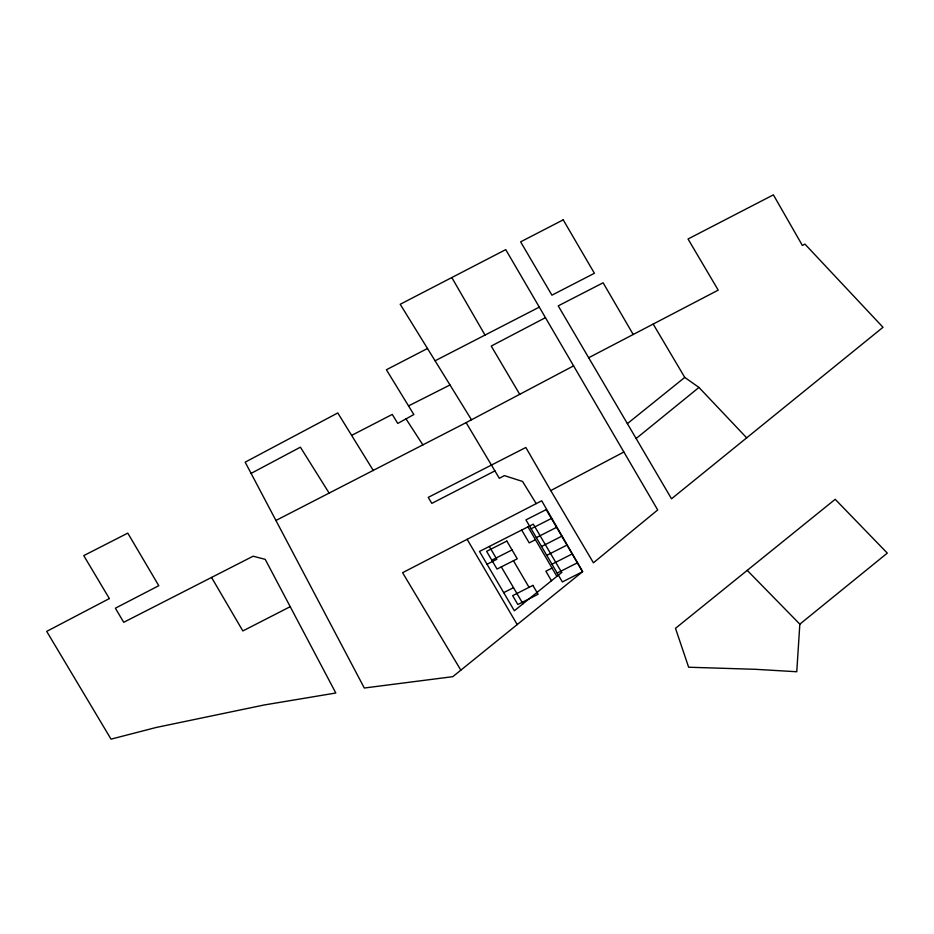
<?xml version="1.0" encoding="UTF-8"?>
<svg xmlns="http://www.w3.org/2000/svg" width="934" height="934" viewBox="0 0 934 934"><rect width="100%" height="100%" fill="white"/><g stroke="black" fill="none" stroke-linecap="round" stroke-linejoin="round"><path stroke-width="1.4" d="M799.831 624.157L796.772 671.744L755.571 669.316L688.638 667.226L675.492 628.325L835.194 499.305L887.3 553.115L799.831 624.157L747.282 570.429M636.136 438.536L698.971 387.447L746.675 437.836M627.379 423.627L684.762 377.418L698.971 387.447M251.094 473.386L300.398 447.176L329.188 493.187M275.927 520.471L466.113 422.623L573.593 365.871M494.915 470.899L431.835 503.368L428.216 497.39L525.842 447.479L550.756 490.583L623.877 452.009M545.444 317.665L491.237 346.07L519.713 394.311M588.689 357.734L718.211 290.124L688.031 238.999L773.387 194.856L802.364 245.444L804.921 244.089L883.004 327.297L671.523 498.791L558.217 305.873L603.119 282.792L633.217 334.5M471.483 419.786L400.207 304.274L505.738 249.623L657.699 509.952L593.417 562.793L550.756 490.583M427.492 348.487L386.396 369.759L413.832 414.556L397.779 423.429L392.257 414.427L351.639 435.396M435.081 360.793L539.292 307.123M290.217 606.68L242.852 630.94L211.539 577.434M531.131 528.749L551.375 518.487M491.821 560.202L512.054 549.928M536.338 537.61L556.582 527.348M487.034 564.264L496.83 559.291L489.299 546.472M535.462 539.7L529.204 542.876L521.674 530.045M541.545 546.483L561.778 536.209M546.752 555.345L566.985 545.082M551.959 564.206L572.192 553.944M503.695 592.635L513.49 587.661M552.041 568.106L545.876 571.234L551.457 580.75M557.166 573.079L577.399 562.805M408.532 405.905L450.001 384.971M406.01 418.876L422.904 444.958M536.198 503.613L522.55 481.454L504.36 475.604L499.328 478.301L466.113 422.623M373.343 470.584L337.781 412.945L245.175 462.167L364.307 688.019L452.792 676.671L582.606 571.666L541.697 500.776L402.589 572.694L460.836 670.168M653.193 324.086L684.762 377.418M513.443 560.739L529.053 587.334M501.301 566.891L522.97 603.796M467.128 539.315L517.202 624.577M527.967 526.858L556.874 576.371M451.811 277.55L485.015 335.072M561.696 572.472L514.354 610.766L479.504 551.434L533.302 524.149L561.696 572.472M109.348 598.566L46.7 631.384L111.029 739.144L156.141 727.481L264.159 704.983L335.82 693.005L265.209 559.349L253.114 556.209L123.72 622.301L115.372 608.197L158.792 585.7L127.783 533.127L83.756 555.613L109.348 598.566M563.202 219.84L520.623 241.859L551.924 295.167L594.409 273.277L563.202 219.84M546.168 509.614L525.924 519.888L562.373 581.94L582.606 571.678L546.168 509.614M506.847 541.066L486.614 551.329L497.028 569.063L517.261 558.801L506.847 541.066M532.882 585.396L512.649 595.659L517.856 604.52L538.089 594.257L532.882 585.396"/></g></svg>
